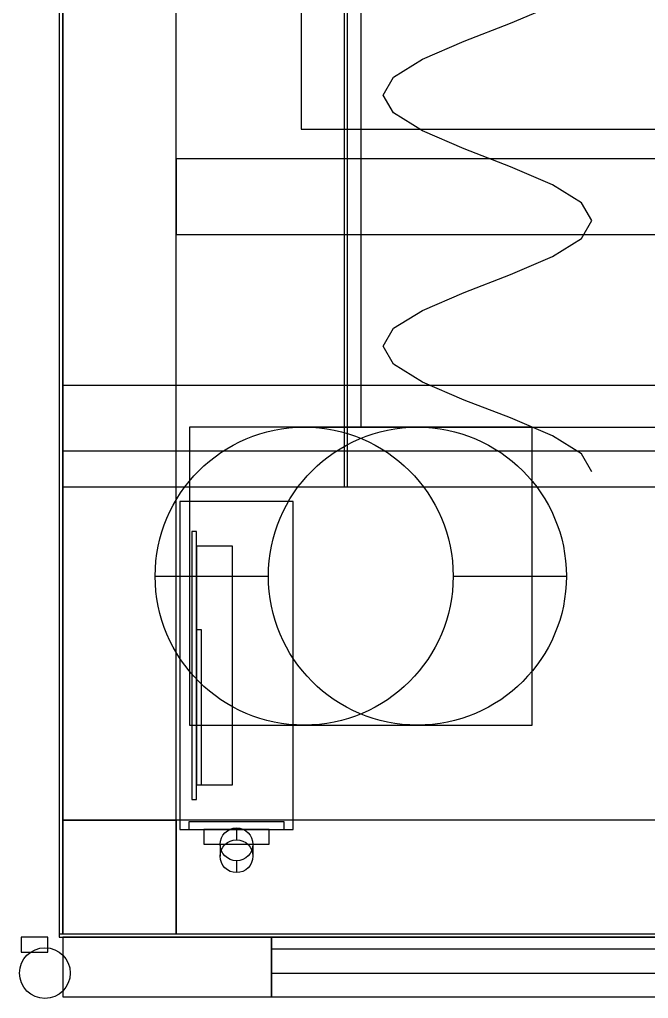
# Model space of a CAD drawing. Header units: metres. Extents: x -14 to 954, y -39 to 888.
# Drawn here: x -14.5 to 196.5, y -21.7 to 306.8 of the extents above; entities that cross this region are included whole.
import ezdxf

# ---------------------------------------------------------------- set-up
doc = ezdxf.new("R2010")
doc.units = ezdxf.units.M
for name, color, linetype in [('00_RUEDAS_INDUSTRIALES', 7, 'Continuous'), ('01_CHASIS_PTR_SOLDADO', 4, 'Continuous'), ('02_FORRO_EXTERIOR_LAMINA', 8, 'Continuous'), ('05_COMPRESOR_HERMETICO_BOWA', 3, 'Continuous'), ('07_CHAROLAS_Y_CANALES', 5, 'Continuous'), ('08_RESORTES_HELICOIDALES', 1, 'Continuous'), ('14_PUERTA_MARCO_ESTRUCTURAL', 4, 'Continuous'), ('14_VIDRIO_TEMPLADO_PANORAMICO', 8, 'Continuous'), ('15_GABINETE_MOSFET_PARED_IZQ', 4, 'Continuous'), ('16_BISAGRAS_PUERTA_INDUSTRIAL', 7, 'Continuous'), ('17_TOPPERS_COMIDA_CORRIDA_FITNESS', 1, 'Continuous')]:
    doc.layers.add(name, color=color, linetype=linetype)

msp = doc.modelspace()

# ---------------------------------------------------------------- linework, layer by layer
at = {"layer": '00_RUEDAS_INDUSTRIALES'}
for p, q in [((157.5, 170, -6), (42.5, 170, -6)), ((42.5, 170, -6), (42.5, 70, -6)), ((157.5, 170, -6), (42.5, 170)), ((42.5, 170), (42.5, 70)), ((42.5, 170, -6), (42.5, 170)), ((81, 170, -75), (119, 170, -75)), ((157.5, 70, -6), (157.5, 170, -6)), ((157.5, 70), (157.5, 170, -6)), ((157.5, 170, -6), (157.5, 170, -6)), ((31, 120, -75), (69, 120, -75)), ((131, 120, -75), (169, 120, -75)), ((42.5, 70, -6), (157.5, 70, -6)), ((42.5, 70), (157.5, 70)), ((42.5, 70, -6), (42.5, 70)), ((81, 70, -75), (119, 70, -75)), ((157.5, 70, -6), (157.5, 70))]:
    msp.add_line(p, q, dxfattribs=at)
for centre in [(81, 120, -75), (119, 120, -75)]:
    msp.add_circle(centre, 50, dxfattribs=at)
at = {"layer": '01_CHASIS_PTR_SOLDADO'}
for p, q in [((0, 841.9), (0, 38.1)), ((0, 841.9, 38.1), (0, 38.1, 38.1)), ((0, 841.9, 434.6), (0, 38.1, 434.6)), ((0, 841.9, 460), (0, 38.1, 460)), ((0, 841.9, 1791.9), (0, 38.1, 1791.9)), ((0, 841.9, 1830), (0, 38.1, 1830)), ((38.1, 38.1), (38.1, 841.9)), ((38.1, 38.1, 38.1), (38.1, 841.9)), ((38.1, 38.1, 434.6), (38.1, 841.9, 434.6)), ((38.1, 38.1, 460), (38.1, 841.9, 434.6)), ((38.1, 38.1, 1791.9), (38.1, 841.9, 1791.9)), ((38.1, 38.1, 1830), (38.1, 841.9, 1791.9)), ((911.9, 260), (38.1, 260)), ((38.1, 260), (38.1, 234.6)), ((911.9, 260), (38.1, 260, 38.1)), ((38.1, 260, 38.1), (38.1, 234.6, 38.1)), ((38.1, 260), (38.1, 260, 38.1)), ((911.9, 260, 434.6), (38.1, 260, 434.6)), ((38.1, 260, 434.6), (38.1, 234.6, 434.6)), ((911.9, 260, 434.6), (38.1, 260, 460)), ((38.1, 260, 460), (38.1, 234.6, 460)), ((38.1, 260, 434.6), (38.1, 260, 460)), ((38.1, 234.6), (911.9, 234.6)), ((38.1, 234.6, 38.1), (911.9, 234.6, 38.1)), ((38.1, 234.6), (38.1, 234.6, 38.1)), ((38.1, 234.6, 434.6), (911.9, 234.6, 434.6)), ((38.1, 234.6, 460), (911.9, 234.6, 460)), ((38.1, 234.6, 434.6), (38.1, 234.6, 460)), ((38.1, 38.1), (0, 38.1)), ((0, 38.1), (0, 0)), ((38.1, 38.1), (0, 38.1, 1830)), ((0, 38.1, 1830), (0, 0, 1830)), ((0, 38.1), (0, 38.1, 1830)), ((0, 38.1), (38.1, 38.1)), ((0, 38.1, 38.1), (38.1, 38.1, 38.1)), ((0, 38.1), (0, 38.1, 38.1)), ((0, 38.1, 434.6), (38.1, 38.1, 434.6)), ((0, 38.1, 460), (38.1, 38.1, 460)), ((0, 38.1, 434.6), (0, 38.1, 460)), ((0, 38.1, 1791.9), (38.1, 38.1, 1791.9)), ((0, 38.1, 1830), (38.1, 38.1, 1830)), ((0, 38.1, 1791.9), (0, 38.1, 1830)), ((38.1, 0), (38.1, 38.1)), ((38.1, 0, 1830), (38.1, 38.1)), ((38.1, 38.1), (38.1, 38.1)), ((911.9, 38.1), (38.1, 38.1)), ((38.1, 38.1), (38.1, 0)), ((911.9, 38.1), (38.1, 38.1, 38.1)), ((38.1, 38.1, 38.1), (38.1, 0, 38.1)), ((38.1, 38.1), (38.1, 38.1, 38.1)), ((38.1, 38.1), (38.1, 38.1, 38.1)), ((911.9, 38.1, 434.6), (38.1, 38.1, 434.6)), ((38.1, 38.1, 434.6), (38.1, 0, 434.6)), ((911.9, 38.1, 434.6), (38.1, 38.1, 460)), ((38.1, 38.1, 460), (38.1, 0, 460)), ((38.1, 38.1, 434.6), (38.1, 38.1, 460)), ((38.1, 38.1, 434.6), (38.1, 38.1, 460)), ((911.9, 38.1, 1791.9), (38.1, 38.1, 1791.9)), ((38.1, 38.1, 1791.9), (38.1, 0, 1791.9)), ((911.9, 38.1, 1791.9), (38.1, 38.1, 1830)), ((38.1, 38.1, 1830), (38.1, 0, 1830)), ((38.1, 38.1, 1791.9), (38.1, 38.1, 1830)), ((38.1, 38.1, 1791.9), (38.1, 38.1, 1830)), ((0, 0), (38.1, 0)), ((0, 0, 1830), (38.1, 0, 1830)), ((0, 0), (0, 0, 1830)), ((38.1, 0), (38.1, 0, 1830)), ((38.1, 0), (911.9, 0)), ((38.1, 0, 38.1), (911.9, 0, 38.1)), ((38.1, 0), (38.1, 0, 38.1)), ((38.1, 0, 434.6), (911.9, 0, 434.6)), ((38.1, 0, 460), (911.9, 0, 460)), ((38.1, 0, 434.6), (38.1, 0, 460)), ((38.1, 0, 1791.9), (911.9, 0, 1791.9)), ((38.1, 0, 1830), (911.9, 0, 1830)), ((38.1, 0, 1791.9), (38.1, 0, 1830))]:
    msp.add_line(p, q, dxfattribs=at)
at = {"layer": '02_FORRO_EXTERIOR_LAMINA'}
for p, q in [((-1.21, 881.21, 1830), (-1.21, -1.21, 1830)), ((-1.21, 881.21, 1831.21), (-1.21, -1.21, 1831.21)), ((-1.21, 881.21, -1.21), (-1.21, -1.21, -1.21)), ((-1.21, 881.21), (-1.21, -1.21)), ((-1.21, 880), (-1.21, 0)), ((-1.21, 880, 1830), (-1.21, 0, 1830)), ((0, 0), (0, 880)), ((0, 0, 1830), (0, 880)), ((-1.21, 0), (0, 0)), ((-1.21, 0, 1830), (0, 0, 1830)), ((-1.21, 0), (-1.21, 0, 1830)), ((0, 0), (0, 0, 1830)), ((-1.21, -1.21, 1830), (951.21, -1.21, 1830)), ((-1.21, -1.21, 1831.21), (951.21, -1.21, 1831.21)), ((-1.21, -1.21, 1830), (-1.21, -1.21, 1831.21)), ((-1.21, -1.21, -1.21), (951.21, -1.21, -1.21)), ((-1.21, -1.21), (951.21, -1.21)), ((-1.21, -1.21, -1.21), (-1.21, -1.21))]:
    msp.add_line(p, q, dxfattribs=at)
at = {"layer": '05_COMPRESOR_HERMETICO_BOWA'}
for p, q in [((80, 831.9, 38.1), (80, 270, 38.1)), ((80, 831.9, 44.1), (80, 270, 44.1)), ((80, 270, 38.1), (870, 270, 38.1)), ((80, 270, 44.1), (870, 270, 44.1)), ((80, 270, 38.1), (80, 270, 44.1))]:
    msp.add_line(p, q, dxfattribs=at)
at = {"layer": '07_CHAROLAS_Y_CANALES'}
for p, q in [((0, 800, 550), (0, 150, 550)), ((0, 800, 551.5), (0, 150, 551.5)), ((0, 800, 750), (0, 150, 750)), ((0, 800, 751.5), (0, 150, 751.5)), ((0, 800, 950), (0, 150, 950)), ((0, 800, 951.5), (0, 150, 951.5)), ((0, 800, 1150), (0, 150, 1150)), ((0, 800, 1151.5), (0, 150, 1151.5)), ((0, 800, 1350), (0, 150, 1350)), ((0, 800, 1351.5), (0, 150, 1351.5)), ((0, 800, 1550), (0, 150, 1550)), ((0, 800, 1551.5), (0, 150, 1551.5)), ((94.4, 800, 551.5), (94.4, 150, 551.5)), ((94.4, 800, 611.5), (94.4, 150, 611.5)), ((94.4, 800, 751.5), (94.4, 150, 751.5)), ((94.4, 800, 811.5), (94.4, 150, 811.5)), ((94.4, 800, 951.5), (94.4, 150, 951.5)), ((94.4, 800, 1011.5), (94.4, 150, 1011.5)), ((94.4, 800, 1151.5), (94.4, 150, 1151.5)), ((94.4, 800, 1211.5), (94.4, 150, 1211.5)), ((94.4, 800, 1351.5), (94.4, 150, 1351.5)), ((94.4, 800, 1411.5), (94.4, 150, 1411.5)), ((94.4, 800, 1551.5), (94.4, 150, 1551.5)), ((94.4, 800, 1611.5), (94.4, 150, 1611.5)), ((95.6, 150, 551.5), (95.6, 800, 551.5)), ((95.6, 150, 611.5), (95.6, 800, 551.5)), ((95.6, 150, 751.5), (95.6, 800, 751.5)), ((95.6, 150, 811.5), (95.6, 800, 751.5)), ((95.6, 150, 951.5), (95.6, 800, 951.5)), ((95.6, 150, 1011.5), (95.6, 800, 951.5)), ((95.6, 150, 1151.5), (95.6, 800, 1151.5)), ((95.6, 150, 1211.5), (95.6, 800, 1151.5)), ((95.6, 150, 1351.5), (95.6, 800, 1351.5)), ((95.6, 150, 1411.5), (95.6, 800, 1351.5)), ((95.6, 150, 1551.5), (95.6, 800, 1551.5)), ((95.6, 150, 1611.5), (95.6, 800, 1551.5)), ((950, 184, 530), (0, 184, 530)), ((0, 184, 530), (0, 162, 530)), ((950, 184, 530), (0, 184, 550)), ((0, 184, 550), (0, 162, 550)), ((0, 184, 530), (0, 184, 550)), ((950, 184, 730), (0, 184, 730)), ((0, 184, 730), (0, 162, 730)), ((950, 184, 730), (0, 184, 750)), ((0, 184, 750), (0, 162, 750)), ((0, 184, 730), (0, 184, 750)), ((950, 184, 930), (0, 184, 930)), ((0, 184, 930), (0, 162, 930)), ((950, 184, 930), (0, 184, 950)), ((0, 184, 950), (0, 162, 950)), ((0, 184, 930), (0, 184, 950)), ((950, 184, 1130), (0, 184, 1130)), ((0, 184, 1130), (0, 162, 1130)), ((950, 184, 1130), (0, 184, 1150)), ((0, 184, 1150), (0, 162, 1150)), ((0, 184, 1130), (0, 184, 1150)), ((950, 184, 1330), (0, 184, 1330)), ((0, 184, 1330), (0, 162, 1330)), ((950, 184, 1330), (0, 184, 1350)), ((0, 184, 1350), (0, 162, 1350)), ((0, 184, 1330), (0, 184, 1350)), ((950, 184, 1530), (0, 184, 1530)), ((0, 184, 1530), (0, 162, 1530)), ((950, 184, 1530), (0, 184, 1550)), ((0, 184, 1550), (0, 162, 1550)), ((0, 184, 1530), (0, 184, 1550)), ((0, 162, 530), (950, 162, 530)), ((0, 162, 550), (950, 162, 550)), ((0, 162, 530), (0, 162, 550)), ((0, 162, 730), (950, 162, 730)), ((0, 162, 750), (950, 162, 750)), ((0, 162, 730), (0, 162, 750)), ((0, 162, 930), (950, 162, 930)), ((0, 162, 950), (950, 162, 950)), ((0, 162, 930), (0, 162, 950)), ((0, 162, 1130), (950, 162, 1130)), ((0, 162, 1150), (950, 162, 1150)), ((0, 162, 1130), (0, 162, 1150)), ((0, 162, 1330), (950, 162, 1330)), ((0, 162, 1350), (950, 162, 1350)), ((0, 162, 1330), (0, 162, 1350)), ((0, 162, 1530), (950, 162, 1530)), ((0, 162, 1550), (950, 162, 1550)), ((0, 162, 1530), (0, 162, 1550)), ((0, 150, 550), (950, 150, 550)), ((0, 150, 551.5), (950, 150, 551.5)), ((0, 150, 550), (0, 150, 551.5)), ((0, 150, 750), (950, 150, 750)), ((0, 150, 751.5), (950, 150, 751.5)), ((0, 150, 750), (0, 150, 751.5)), ((0, 150, 950), (950, 150, 950)), ((0, 150, 951.5), (950, 150, 951.5)), ((0, 150, 950), (0, 150, 951.5)), ((0, 150, 1150), (950, 150, 1150)), ((0, 150, 1151.5), (950, 150, 1151.5)), ((0, 150, 1150), (0, 150, 1151.5)), ((0, 150, 1350), (950, 150, 1350)), ((0, 150, 1351.5), (950, 150, 1351.5)), ((0, 150, 1350), (0, 150, 1351.5)), ((0, 150, 1550), (950, 150, 1550)), ((0, 150, 1551.5), (950, 150, 1551.5)), ((0, 150, 1550), (0, 150, 1551.5)), ((94.4, 150, 551.5), (95.6, 150, 551.5)), ((94.4, 150, 611.5), (95.6, 150, 611.5)), ((94.4, 150, 551.5), (94.4, 150, 611.5)), ((94.4, 150, 751.5), (95.6, 150, 751.5)), ((94.4, 150, 811.5), (95.6, 150, 811.5)), ((94.4, 150, 751.5), (94.4, 150, 811.5)), ((94.4, 150, 951.5), (95.6, 150, 951.5)), ((94.4, 150, 1011.5), (95.6, 150, 1011.5)), ((94.4, 150, 951.5), (94.4, 150, 1011.5)), ((94.4, 150, 1151.5), (95.6, 150, 1151.5)), ((94.4, 150, 1211.5), (95.6, 150, 1211.5)), ((94.4, 150, 1151.5), (94.4, 150, 1211.5)), ((94.4, 150, 1351.5), (95.6, 150, 1351.5)), ((94.4, 150, 1411.5), (95.6, 150, 1411.5)), ((94.4, 150, 1351.5), (94.4, 150, 1411.5)), ((94.4, 150, 1551.5), (95.6, 150, 1551.5)), ((94.4, 150, 1611.5), (95.6, 150, 1611.5)), ((94.4, 150, 1551.5), (94.4, 150, 1611.5)), ((95.6, 150, 551.5), (95.6, 150, 611.5)), ((95.6, 150, 751.5), (95.6, 150, 811.5)), ((95.6, 150, 951.5), (95.6, 150, 1011.5)), ((95.6, 150, 1151.5), (95.6, 150, 1211.5)), ((95.6, 150, 1351.5), (95.6, 150, 1411.5)), ((95.6, 150, 1551.5), (95.6, 150, 1611.5))]:
    msp.add_line(p, q, dxfattribs=at)
at = {"layer": '08_RESORTES_HELICOIDALES'}
for p, q in [((150.29, 305.51, 554.88), (164.32, 311.53, 561.64)), ((150.29, 305.51, 754.88), (164.32, 311.53, 761.64)), ((150.29, 305.51, 954.88), (164.32, 311.53, 961.64)), ((150.29, 305.51, 1154.88), (164.32, 311.53, 1161.64)), ((150.29, 305.51, 1354.88), (164.32, 311.53, 1361.64)), ((150.29, 305.51, 1554.88), (164.32, 311.53, 1561.64)), ((134.71, 299.49, 554.88), (150.29, 305.51, 554.88)), ((134.71, 299.49, 754.88), (150.29, 305.51, 754.88)), ((134.71, 299.49, 954.88), (150.29, 305.51, 954.88)), ((134.71, 299.49, 1154.88), (150.29, 305.51, 1154.88)), ((134.71, 299.49, 1354.88), (150.29, 305.51, 1354.88)), ((134.71, 299.49, 1554.88), (150.29, 305.51, 1554.88)), ((120.68, 293.47, 561.64), (134.71, 299.49, 554.88)), ((120.68, 293.47, 761.64), (134.71, 299.49, 754.88)), ((120.68, 293.47, 961.64), (134.71, 299.49, 954.88)), ((120.68, 293.47, 1161.64), (134.71, 299.49, 1154.88)), ((120.68, 293.47, 1361.64), (134.71, 299.49, 1354.88)), ((120.68, 293.47, 1561.64), (134.71, 299.49, 1554.88)), ((110.97, 287.45, 573.81), (120.68, 293.47, 561.64)), ((110.97, 287.45, 773.81), (120.68, 293.47, 761.64)), ((110.97, 287.45, 973.81), (120.68, 293.47, 961.64)), ((110.97, 287.45, 1173.81), (120.68, 293.47, 1161.64)), ((110.97, 287.45, 1373.81), (120.68, 293.47, 1361.64)), ((110.97, 287.45, 1573.81), (120.68, 293.47, 1561.64)), ((107.5, 281.43, 589), (110.97, 287.45, 573.81)), ((107.5, 281.43, 789), (110.97, 287.45, 773.81)), ((107.5, 281.43, 989), (110.97, 287.45, 973.81)), ((107.5, 281.43, 1189), (110.97, 287.45, 1173.81)), ((107.5, 281.43, 1389), (110.97, 287.45, 1373.81)), ((107.5, 281.43, 1589), (110.97, 287.45, 1573.81)), ((110.97, 275.41, 604.19), (107.5, 281.43, 589)), ((110.97, 275.41, 804.19), (107.5, 281.43, 789)), ((110.97, 275.41, 1004.19), (107.5, 281.43, 989)), ((110.97, 275.41, 1204.19), (107.5, 281.43, 1189)), ((110.97, 275.41, 1404.19), (107.5, 281.43, 1389)), ((110.97, 275.41, 1604.19), (107.5, 281.43, 1589)), ((120.68, 269.39, 616.36), (110.97, 275.41, 604.19)), ((120.68, 269.39, 816.36), (110.97, 275.41, 804.19)), ((120.68, 269.39, 1016.36), (110.97, 275.41, 1004.19)), ((120.68, 269.39, 1216.36), (110.97, 275.41, 1204.19)), ((120.68, 269.39, 1416.36), (110.97, 275.41, 1404.19)), ((120.68, 269.39, 1616.36), (110.97, 275.41, 1604.19)), ((134.71, 263.37, 623.12), (120.68, 269.39, 616.36)), ((134.71, 263.37, 823.12), (120.68, 269.39, 816.36)), ((134.71, 263.37, 1023.12), (120.68, 269.39, 1016.36)), ((134.71, 263.37, 1223.12), (120.68, 269.39, 1216.36)), ((134.71, 263.37, 1423.12), (120.68, 269.39, 1416.36)), ((134.71, 263.37, 1623.12), (120.68, 269.39, 1616.36)), ((150.29, 257.35, 623.12), (134.71, 263.37, 623.12)), ((150.29, 257.35, 823.12), (134.71, 263.37, 823.12)), ((150.29, 257.35, 1023.12), (134.71, 263.37, 1023.12)), ((150.29, 257.35, 1223.12), (134.71, 263.37, 1223.12)), ((150.29, 257.35, 1423.12), (134.71, 263.37, 1423.12)), ((150.29, 257.35, 1623.12), (134.71, 263.37, 1623.12)), ((164.32, 251.33, 616.36), (150.29, 257.35, 623.12)), ((164.32, 251.33, 816.36), (150.29, 257.35, 823.12)), ((164.32, 251.33, 1016.36), (150.29, 257.35, 1023.12)), ((164.32, 251.33, 1216.36), (150.29, 257.35, 1223.12)), ((164.32, 251.33, 1416.36), (150.29, 257.35, 1423.12)), ((164.32, 251.33, 1616.36), (150.29, 257.35, 1623.12)), ((174.03, 245.31, 604.19), (164.32, 251.33, 616.36)), ((174.03, 245.31, 804.19), (164.32, 251.33, 816.36)), ((174.03, 245.31, 1004.19), (164.32, 251.33, 1016.36)), ((174.03, 245.31, 1204.19), (164.32, 251.33, 1216.36)), ((174.03, 245.31, 1404.19), (164.32, 251.33, 1416.36)), ((174.03, 245.31, 1604.19), (164.32, 251.33, 1616.36)), ((177.5, 239.29, 589), (174.03, 245.31, 604.19)), ((177.5, 239.29, 789), (174.03, 245.31, 804.19)), ((177.5, 239.29, 989), (174.03, 245.31, 1004.19)), ((177.5, 239.29, 1189), (174.03, 245.31, 1204.19)), ((177.5, 239.29, 1389), (174.03, 245.31, 1404.19)), ((177.5, 239.29, 1589), (174.03, 245.31, 1604.19)), ((174.03, 233.27, 573.81), (177.5, 239.29, 589)), ((174.03, 233.27, 773.81), (177.5, 239.29, 789)), ((174.03, 233.27, 973.81), (177.5, 239.29, 989)), ((174.03, 233.27, 1173.81), (177.5, 239.29, 1189)), ((174.03, 233.27, 1373.81), (177.5, 239.29, 1389)), ((174.03, 233.27, 1573.81), (177.5, 239.29, 1589)), ((164.32, 227.24, 561.64), (174.03, 233.27, 573.81)), ((164.32, 227.24, 761.64), (174.03, 233.27, 773.81)), ((164.32, 227.24, 961.64), (174.03, 233.27, 973.81)), ((164.32, 227.24, 1161.64), (174.03, 233.27, 1173.81)), ((164.32, 227.24, 1361.64), (174.03, 233.27, 1373.81)), ((164.32, 227.24, 1561.64), (174.03, 233.27, 1573.81)), ((150.29, 221.22, 554.88), (164.32, 227.24, 561.64)), ((150.29, 221.22, 754.88), (164.32, 227.24, 761.64)), ((150.29, 221.22, 954.88), (164.32, 227.24, 961.64)), ((150.29, 221.22, 1154.88), (164.32, 227.24, 1161.64)), ((150.29, 221.22, 1354.88), (164.32, 227.24, 1361.64)), ((150.29, 221.22, 1554.88), (164.32, 227.24, 1561.64)), ((134.71, 215.2, 554.88), (150.29, 221.22, 554.88)), ((134.71, 215.2, 754.88), (150.29, 221.22, 754.88)), ((134.71, 215.2, 954.88), (150.29, 221.22, 954.88)), ((134.71, 215.2, 1154.88), (150.29, 221.22, 1154.88)), ((134.71, 215.2, 1354.88), (150.29, 221.22, 1354.88)), ((134.71, 215.2, 1554.88), (150.29, 221.22, 1554.88)), ((120.68, 209.18, 561.64), (134.71, 215.2, 554.88)), ((120.68, 209.18, 761.64), (134.71, 215.2, 754.88)), ((120.68, 209.18, 961.64), (134.71, 215.2, 954.88)), ((120.68, 209.18, 1161.64), (134.71, 215.2, 1154.88)), ((120.68, 209.18, 1361.64), (134.71, 215.2, 1354.88)), ((120.68, 209.18, 1561.64), (134.71, 215.2, 1554.88)), ((110.97, 203.16, 573.81), (120.68, 209.18, 561.64)), ((110.97, 203.16, 773.81), (120.68, 209.18, 761.64)), ((110.97, 203.16, 973.81), (120.68, 209.18, 961.64)), ((110.97, 203.16, 1173.81), (120.68, 209.18, 1161.64)), ((110.97, 203.16, 1373.81), (120.68, 209.18, 1361.64)), ((110.97, 203.16, 1573.81), (120.68, 209.18, 1561.64)), ((107.5, 197.14, 589), (110.97, 203.16, 573.81)), ((107.5, 197.14, 789), (110.97, 203.16, 773.81)), ((107.5, 197.14, 989), (110.97, 203.16, 973.81)), ((107.5, 197.14, 1189), (110.97, 203.16, 1173.81)), ((107.5, 197.14, 1389), (110.97, 203.16, 1373.81)), ((107.5, 197.14, 1589), (110.97, 203.16, 1573.81)), ((110.97, 191.12, 604.19), (107.5, 197.14, 589)), ((110.97, 191.12, 804.19), (107.5, 197.14, 789)), ((110.97, 191.12, 1004.19), (107.5, 197.14, 989)), ((110.97, 191.12, 1204.19), (107.5, 197.14, 1189)), ((110.97, 191.12, 1404.19), (107.5, 197.14, 1389)), ((110.97, 191.12, 1604.19), (107.5, 197.14, 1589)), ((120.68, 185.1, 616.36), (110.97, 191.12, 604.19)), ((120.68, 185.1, 816.36), (110.97, 191.12, 804.19)), ((120.68, 185.1, 1016.36), (110.97, 191.12, 1004.19)), ((120.68, 185.1, 1216.36), (110.97, 191.12, 1204.19)), ((120.68, 185.1, 1416.36), (110.97, 191.12, 1404.19)), ((120.68, 185.1, 1616.36), (110.97, 191.12, 1604.19)), ((134.71, 179.08, 623.12), (120.68, 185.1, 616.36)), ((134.71, 179.08, 823.12), (120.68, 185.1, 816.36)), ((134.71, 179.08, 1023.12), (120.68, 185.1, 1016.36)), ((134.71, 179.08, 1223.12), (120.68, 185.1, 1216.36)), ((134.71, 179.08, 1423.12), (120.68, 185.1, 1416.36)), ((134.71, 179.08, 1623.12), (120.68, 185.1, 1616.36)), ((150.29, 173.06, 623.12), (134.71, 179.08, 623.12)), ((150.29, 173.06, 823.12), (134.71, 179.08, 823.12)), ((150.29, 173.06, 1023.12), (134.71, 179.08, 1023.12)), ((150.29, 173.06, 1223.12), (134.71, 179.08, 1223.12)), ((150.29, 173.06, 1423.12), (134.71, 179.08, 1423.12)), ((150.29, 173.06, 1623.12), (134.71, 179.08, 1623.12)), ((164.32, 167.04, 616.36), (150.29, 173.06, 623.12)), ((164.32, 167.04, 816.36), (150.29, 173.06, 823.12)), ((164.32, 167.04, 1016.36), (150.29, 173.06, 1023.12)), ((164.32, 167.04, 1216.36), (150.29, 173.06, 1223.12)), ((164.32, 167.04, 1416.36), (150.29, 173.06, 1423.12)), ((164.32, 167.04, 1616.36), (150.29, 173.06, 1623.12)), ((174.03, 161.02, 604.19), (164.32, 167.04, 616.36)), ((174.03, 161.02, 804.19), (164.32, 167.04, 816.36)), ((174.03, 161.02, 1004.19), (164.32, 167.04, 1016.36)), ((174.03, 161.02, 1204.19), (164.32, 167.04, 1216.36)), ((174.03, 161.02, 1404.19), (164.32, 167.04, 1416.36)), ((174.03, 161.02, 1604.19), (164.32, 167.04, 1616.36)), ((177.5, 155, 589), (174.03, 161.02, 604.19)), ((177.5, 155, 789), (174.03, 161.02, 804.19)), ((177.5, 155, 989), (174.03, 161.02, 1004.19)), ((177.5, 155, 1189), (174.03, 161.02, 1204.19)), ((177.5, 155, 1389), (174.03, 161.02, 1404.19)), ((177.5, 155, 1589), (174.03, 161.02, 1604.19))]:
    msp.add_line(p, q, dxfattribs=at)
at = {"layer": '14_PUERTA_MARCO_ESTRUCTURAL'}
for p, q in [((70, -1.21, 460), (0, -1.21, 460)), ((0, -1.21, 460), (0, -21.21, 460)), ((70, -1.21, 460), (0, -1.21, 1830)), ((0, -1.21, 1830), (0, -21.21, 1830)), ((0, -1.21, 460), (0, -1.21, 1830)), ((70, -21.21, 460), (70, -1.21, 460)), ((70, -21.21, 1830), (70, -1.21, 460)), ((70, -1.21, 460), (70, -1.21, 460)), ((880, -1.21, 460), (70, -1.21, 460)), ((70, -1.21, 460), (70, -21.21, 460)), ((880, -1.21, 460), (70, -1.21, 530)), ((70, -1.21, 530), (70, -21.21, 530)), ((70, -1.21, 460), (70, -1.21, 530)), ((880, -1.21, 1560), (70, -1.21, 1560)), ((70, -1.21, 1560), (70, -21.21, 1560)), ((880, -1.21, 1560), (70, -1.21, 1830)), ((70, -1.21, 1830), (70, -21.21, 1830)), ((70, -1.21, 1560), (70, -1.21, 1830)), ((0, -21.21, 460), (70, -21.21, 460)), ((0, -21.21, 1830), (70, -21.21, 1830)), ((0, -21.21, 460), (0, -21.21, 1830)), ((70, -21.21, 460), (70, -21.21, 1830)), ((70, -21.21, 460), (880, -21.21, 460)), ((70, -21.21, 530), (880, -21.21, 530)), ((70, -21.21, 460), (70, -21.21, 530)), ((70, -21.21, 1560), (880, -21.21, 1560)), ((70, -21.21, 1830), (880, -21.21, 1830)), ((70, -21.21, 1560), (70, -21.21, 1830))]:
    msp.add_line(p, q, dxfattribs=at)
at = {"layer": '14_VIDRIO_TEMPLADO_PANORAMICO'}
for p, q in [((880, -5.21, 530), (70, -5.21, 530)), ((70, -5.21, 530), (70, -13.21, 530)), ((880, -5.21, 530), (70, -5.21, 1560)), ((70, -5.21, 1560), (70, -13.21, 1560)), ((70, -5.21, 530), (70, -5.21, 1560)), ((70, -13.21, 530), (880, -13.21, 530)), ((70, -13.21, 1560), (880, -13.21, 1560)), ((70, -13.21, 530), (70, -13.21, 1560))]:
    msp.add_line(p, q, dxfattribs=at)
at = {"layer": '15_GABINETE_MOSFET_PARED_IZQ'}
for p, q in [((77.31, 145, 1560), (39.31, 145, 1560)), ((39.31, 145, 1560), (39.31, 35, 1560)), ((77.31, 145, 1560), (39.31, 145, 1760)), ((39.31, 145, 1760), (39.31, 35, 1760)), ((39.31, 145, 1560), (39.31, 145, 1760)), ((77.31, 35, 1560), (77.31, 145, 1560)), ((77.31, 35, 1760), (77.31, 145, 1560)), ((77.31, 145, 1560), (77.31, 145, 1560)), ((44.91, 135, 1570), (43.31, 135, 1570)), ((43.31, 135, 1570), (43.31, 45, 1570)), ((44.91, 135, 1570), (43.31, 135, 1750)), ((43.31, 135, 1750), (43.31, 45, 1750)), ((43.31, 135, 1570), (43.31, 135, 1750)), ((44.91, 45, 1570), (44.91, 135, 1570)), ((44.91, 45, 1750), (44.91, 135, 1570)), ((44.91, 135, 1570), (44.91, 135, 1570)), ((56.91, 130, 1630), (44.91, 130, 1630)), ((44.91, 130, 1630), (44.91, 50, 1630)), ((56.91, 130, 1630), (44.91, 130, 1690)), ((44.91, 130, 1690), (44.91, 50, 1690)), ((44.91, 130, 1630), (44.91, 130, 1690)), ((56.91, 50, 1630), (56.91, 130, 1630)), ((56.91, 50, 1690), (56.91, 130, 1630)), ((56.91, 130, 1630), (56.91, 130, 1630)), ((46.51, 102, 1700), (44.91, 102, 1700)), ((44.91, 102, 1700), (44.91, 50, 1700)), ((46.51, 102, 1700), (44.91, 102, 1728)), ((44.91, 102, 1728), (44.91, 50, 1728)), ((44.91, 102, 1700), (44.91, 102, 1728)), ((46.51, 50, 1700), (46.51, 102, 1700)), ((46.51, 50, 1728), (46.51, 102, 1700)), ((46.51, 102, 1700), (46.51, 102, 1700)), ((44.91, 50, 1630), (56.91, 50, 1630)), ((44.91, 50, 1690), (56.91, 50, 1690)), ((44.91, 50, 1630), (44.91, 50, 1690)), ((44.91, 50, 1700), (46.51, 50, 1700)), ((44.91, 50, 1728), (46.51, 50, 1728)), ((44.91, 50, 1700), (44.91, 50, 1728)), ((46.51, 50, 1700), (46.51, 50, 1728)), ((56.91, 50, 1630), (56.91, 50, 1690)), ((43.31, 45, 1570), (44.91, 45, 1570)), ((43.31, 45, 1750), (44.91, 45, 1750)), ((43.31, 45, 1570), (43.31, 45, 1750)), ((44.91, 45, 1570), (44.91, 45, 1750)), ((74.31, 37.5, 1563), (42.31, 37.5, 1563)), ((42.31, 37.5, 1563), (42.31, 35, 1563)), ((74.31, 37.5, 1563), (42.31, 37.5, 1757)), ((42.31, 37.5, 1757), (42.31, 35, 1757)), ((42.31, 37.5, 1563), (42.31, 37.5, 1757)), ((74.31, 35, 1563), (74.31, 37.5, 1563)), ((74.31, 35, 1757), (74.31, 37.5, 1563)), ((74.31, 37.5, 1563), (74.31, 37.5, 1563)), ((39.31, 35, 1560), (77.31, 35, 1560)), ((39.31, 35, 1760), (77.31, 35, 1760)), ((39.31, 35, 1560), (39.31, 35, 1760)), ((42.31, 35, 1563), (74.31, 35, 1563)), ((42.31, 35, 1757), (74.31, 35, 1757)), ((42.31, 35, 1563), (42.31, 35, 1757)), ((69.31, 35, 1648), (47.31, 35, 1648)), ((47.31, 35, 1648), (47.31, 30, 1648)), ((69.31, 35, 1648), (47.31, 35, 1672)), ((47.31, 35, 1672), (47.31, 30, 1672)), ((47.31, 35, 1648), (47.31, 35, 1672)), ((58.31, 35.5, 1660), (58.31, 31.5, 1660)), ((69.31, 30, 1648), (69.31, 35, 1648)), ((69.31, 30, 1672), (69.31, 35, 1648)), ((69.31, 35, 1648), (69.31, 35, 1648)), ((74.31, 35, 1563), (74.31, 35, 1757)), ((77.31, 35, 1560), (77.31, 35, 1760)), ((47.31, 30, 1648), (69.31, 30, 1648)), ((47.31, 30, 1672), (69.31, 30, 1672)), ((47.31, 30, 1648), (47.31, 30, 1672)), ((52.81, 30, 1660), (52.81, 26, 1660)), ((63.81, 30, 1660), (63.81, 26, 1660)), ((69.31, 30, 1648), (69.31, 30, 1672)), ((58.31, 24.5, 1660), (58.31, 20.5, 1660))]:
    msp.add_line(p, q, dxfattribs=at)
for centre in [(58.31, 30, 1660), (58.31, 26, 1660)]:
    msp.add_circle(centre, 5.5, dxfattribs=at)
at = {"layer": '16_BISAGRAS_PUERTA_INDUSTRIAL'}
for p, q in [((-5, -1.21, 525), (-14, -1.21, 525)), ((-14, -1.21, 525), (-14, -6.21, 525)), ((-5, -1.21, 525), (-14, -1.21, 635)), ((-14, -1.21, 635), (-14, -6.21, 635)), ((-14, -1.21, 525), (-14, -1.21, 635)), ((-5, -1.21, 1090), (-14, -1.21, 1090)), ((-14, -1.21, 1090), (-14, -6.21, 1090)), ((-5, -1.21, 1090), (-14, -1.21, 1200)), ((-14, -1.21, 1200), (-14, -6.21, 1200)), ((-14, -1.21, 1090), (-14, -1.21, 1200)), ((-5, -1.21, 1665), (-14, -1.21, 1665)), ((-14, -1.21, 1665), (-14, -6.21, 1665)), ((-5, -1.21, 1665), (-14, -1.21, 1775)), ((-14, -1.21, 1775), (-14, -6.21, 1775)), ((-14, -1.21, 1665), (-14, -1.21, 1775)), ((-5, -6.21, 525), (-5, -1.21, 525)), ((-5, -6.21, 635), (-5, -1.21, 525)), ((-5, -1.21, 525), (-5, -1.21, 525)), ((-5, -6.21, 1090), (-5, -1.21, 1090)), ((-5, -6.21, 1200), (-5, -1.21, 1090)), ((-5, -1.21, 1090), (-5, -1.21, 1090)), ((-5, -6.21, 1665), (-5, -1.21, 1665)), ((-5, -6.21, 1775), (-5, -1.21, 1665)), ((-5, -1.21, 1665), (-5, -1.21, 1665)), ((-14, -6.21, 525), (-5, -6.21, 525)), ((-14, -6.21, 635), (-5, -6.21, 635)), ((-14, -6.21, 525), (-14, -6.21, 635)), ((-14, -6.21, 1090), (-5, -6.21, 1090)), ((-14, -6.21, 1200), (-5, -6.21, 1200)), ((-14, -6.21, 1090), (-14, -6.21, 1200)), ((-14, -6.21, 1665), (-5, -6.21, 1665)), ((-14, -6.21, 1775), (-5, -6.21, 1775)), ((-14, -6.21, 1665), (-14, -6.21, 1775)), ((-6, -4.71, 530), (-6, -4.71, 630)), ((-6, -4.71, 1095), (-6, -4.71, 1195)), ((-6, -4.71, 1670), (-6, -4.71, 1770)), ((-5, -6.21, 525), (-5, -6.21, 635)), ((-5, -6.21, 1090), (-5, -6.21, 1200)), ((-5, -6.21, 1665), (-5, -6.21, 1775)), ((-14.5, -13.21, 530), (-14.5, -13.21, 630)), ((-14.5, -13.21, 1095), (-14.5, -13.21, 1195)), ((-14.5, -13.21, 1670), (-14.5, -13.21, 1770)), ((2.5, -13.21, 530), (2.5, -13.21, 630)), ((2.5, -13.21, 1095), (2.5, -13.21, 1195)), ((2.5, -13.21, 1670), (2.5, -13.21, 1770)), ((-6, -21.71, 530), (-6, -21.71, 630)), ((-6, -21.71, 1095), (-6, -21.71, 1195)), ((-6, -21.71, 1670), (-6, -21.71, 1770))]:
    msp.add_line(p, q, dxfattribs=at)
for centre in [(-6, -13.21, 530), (-6, -13.21, 630), (-6, -13.21, 1095), (-6, -13.21, 1195), (-6, -13.21, 1670), (-6, -13.21, 1770)]:
    msp.add_circle(centre, 8.5, dxfattribs=at)
at = {"layer": '17_TOPPERS_COMIDA_CORRIDA_FITNESS'}
for p, q in [((100, 410, 553), (100, 170, 553)), ((100, 410, 608), (100, 170, 608)), ((100, 410, 753), (100, 170, 753)), ((100, 410, 808), (100, 170, 808)), ((100, 410, 953), (100, 170, 953)), ((100, 410, 1008), (100, 170, 1008)), ((100, 410, 1153), (100, 170, 1153)), ((100, 410, 1208), (100, 170, 1208)), ((100, 410, 1353), (100, 170, 1353)), ((100, 410, 1408), (100, 170, 1408)), ((100, 410, 1553), (100, 170, 1553)), ((100, 410, 1608), (100, 170, 1608)), ((100, 170, 553), (280, 170, 553)), ((100, 170, 608), (280, 170, 608)), ((100, 170, 553), (100, 170, 608)), ((100, 170, 753), (280, 170, 753)), ((100, 170, 808), (280, 170, 808)), ((100, 170, 753), (100, 170, 808)), ((100, 170, 953), (280, 170, 953)), ((100, 170, 1008), (280, 170, 1008)), ((100, 170, 953), (100, 170, 1008)), ((100, 170, 1153), (280, 170, 1153)), ((100, 170, 1208), (280, 170, 1208)), ((100, 170, 1153), (100, 170, 1208)), ((100, 170, 1353), (280, 170, 1353)), ((100, 170, 1408), (280, 170, 1408)), ((100, 170, 1353), (100, 170, 1408)), ((100, 170, 1553), (280, 170, 1553)), ((100, 170, 1608), (280, 170, 1608)), ((100, 170, 1553), (100, 170, 1608))]:
    msp.add_line(p, q, dxfattribs=at)

doc.saveas('drawing.dxf')
